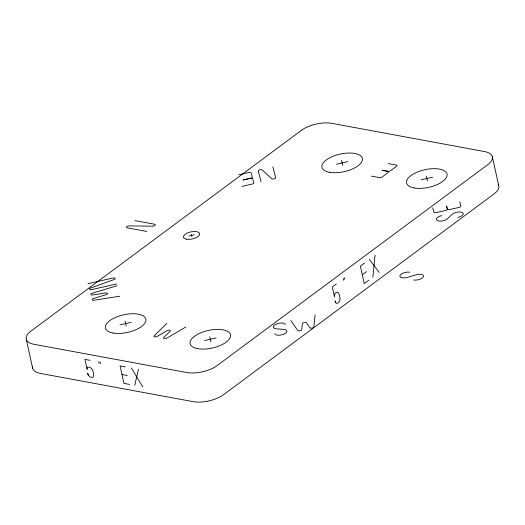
<?xml version="1.0" encoding="UTF-8"?>
<svg xmlns="http://www.w3.org/2000/svg" width="525" height="525" viewBox="0 0 525 525"><rect width="100%" height="100%" fill="white"/><g stroke="black" fill="none" stroke-linecap="round" stroke-linejoin="round"><path stroke-width="0.79" d="M372.875 277.187L375.053 255.222M315.098 315.007L313.871 326.812A2.1 0.912 -12.4 0 1 312.04 328.013A2.1 0.912 -12.4 0 1 309.829 327.731L306.403 322.744A2.1 0.912 -12.4 0 0 304.192 322.462A2.1 0.912 -12.4 0 0 302.367 323.662L301.75 329.562A2.1 0.912 -12.4 0 1 299.926 330.77A2.1 0.912 -12.4 0 1 297.714 330.481L290.863 320.512M134.754 385.376L138.442 369.278M166.898 323.4L154.252 335.731A2.1 0.912 -12.4 0 0 154.757 336.827A2.1 0.912 -12.4 0 0 157.421 336.315L166.924 330.737A2.1 0.912 -12.4 0 1 169.588 330.232A2.1 0.912 -12.4 0 1 170.093 331.327L163.774 337.49A2.1 0.912 -12.4 0 0 164.279 338.586A2.1 0.912 -12.4 0 0 166.95 338.074L185.942 326.918M336.341 283.959L332.279 286.978L334.478 296.96L334.884 293.665L336.295 292.359L337.851 292.169C340.062 295.096 341.617 301.882 336.998 303.496L335.619 302.708L335.075 301.035L335.619 302.708M364.58 263.025L360.386 266.142L364.225 283.605L368.78 280.232M362.283 274.765L366.476 271.648M117.055 285.744L92.321 293.206A2.1 0.912 -12.4 0 0 90.825 294.473A2.1 0.912 -12.4 0 0 92.774 294.952L105.591 292.97A2.1 0.912 -12.4 0 1 107.533 293.449A2.1 0.912 -12.4 0 1 106.037 294.715L93.673 298.443A2.1 0.912 -12.4 0 0 92.177 299.709A2.1 0.912 -12.4 0 0 94.126 300.195L119.759 296.218M238.862 174.779L248.962 172.482A2.074 0.899 -12.4 0 1 251.206 172.902L252.256 176.958A2.074 0.899 -12.4 0 1 250.458 178.29L243.062 179.99L250.471 178.323A2.074 0.899 -12.4 0 1 252.715 178.743L253.759 182.798A2.074 0.899 -12.4 0 1 251.967 184.131L241.868 186.421M336.446 164.181L347.865 161.588M421.096 179.819L432.521 177.227M188.882 236.027L194.27 234.806M88.023 283.664L112.934 278.014A2.074 0.899 -12.4 0 1 115.132 278.316A2.074 0.899 -12.4 0 1 113.899 279.608L90.733 288.015A2.074 0.906 -12.4 0 0 89.532 289.295A2.074 0.906 -12.4 0 0 91.698 289.61L116.603 283.953M119.936 324.89L131.355 322.298M204.586 340.535L216.011 337.942M388.31 163.564L396.25 165.027A2.074 0.899 -12.4 0 1 396.565 166.268L390.672 170.638A2.074 0.899 -12.4 0 1 387.817 171.288L381.97 170.231L387.765 171.327A2.074 0.899 -12.4 0 1 388.08 172.561L382.187 176.938A2.074 0.899 -12.4 0 1 379.332 177.588L371.398 176.118M134.964 220.625L154.54 224.241A2.074 0.899 -12.4 0 1 155.006 225.35A2.074 0.899 -12.4 0 1 152.453 226.17L129.327 225.894A2.074 0.906 -12.4 0 0 126.801 226.715A2.074 0.906 -12.4 0 0 127.247 227.824L146.823 231.44M90.005 360.327L84.925 359.389L87.124 369.377L87.242 367.513L87.773 367.027C92.682 366.509 94.205 373.288 93.352 376.911L92.708 377.377C90.188 377.81 87.938 375.624 87.662 373.203L88.246 375.027M125.344 366.883L120.094 365.912L123.933 383.381L129.629 384.431M121.99 374.535L127.24 375.506M369.383 259.435L379.253 272.455M131.348 367.966L142.734 386.853M459.69 201.725L460.812 206.095A2.074 0.899 -12.4 0 1 459.021 207.427L449.636 209.554A2.074 0.899 -12.4 0 1 447.392 209.14L446.526 205.944L447.307 209.16A2.074 0.899 -12.4 0 1 445.515 210.492L436.131 212.618A2.074 0.899 -12.4 0 1 433.886 212.205L432.764 207.841M426.169 176.052L427.448 180.994M341.519 160.414L342.792 165.355M272.856 166.812L275.632 177.581A2.074 0.899 -12.4 0 1 274.103 178.848A2.074 0.899 -12.4 0 1 271.72 178.71L262.185 169.916A2.074 0.906 -12.4 0 0 259.809 169.792A2.074 0.906 -12.4 0 0 258.274 171.045L261.05 181.814M191.277 234.255L191.874 236.585M209.659 336.768L210.938 341.709M125.009 321.123L126.282 326.064M492.345 156.673L498.75 185.811M344.354 277.738L344.735 279.457M343.291 278.526L343.672 280.245M100.052 361.955L100.426 363.681M98.72 361.712L99.094 363.431M26.25 339.189L32.655 368.327M32.602 366.411A22.089 9.614 -12.4 0 0 40.661 373.478L193.043 401.638A22.089 9.614 -12.4 0 0 223.499 394.721L494.143 193.83A22.089 9.614 -12.4 0 0 498.251 184.636M285.292 324.542A6.175 2.684 -12.4 0 0 275.789 324.286A6.175 2.684 -12.4 0 0 276.603 328.84L283.52 329.398A6.175 2.684 -12.4 0 1 284.333 333.952A6.175 2.684 -12.4 0 1 274.831 333.697M441.755 215.585A6.175 2.684 -12.4 0 0 437.469 220.638A6.175 2.684 -12.4 0 0 447.858 218.433L451.802 214.613A6.175 2.684 -12.4 0 1 462.197 212.408A6.175 2.684 -12.4 0 1 457.912 217.462M409.684 272.206A6.175 2.684 -12.4 0 0 399.932 275.592A6.175 2.684 -12.4 0 0 407.859 277.259L415.531 274.949A6.175 2.684 -12.4 0 1 423.458 276.616A6.175 2.684 -12.4 0 1 413.713 280.002M301.501 130.279L30.857 331.17A22.089 9.614 -12.4 0 0 34.256 344.348L186.631 372.501A22.089 9.614 -12.4 0 0 217.094 365.584L487.732 164.692A22.089 9.614 -12.4 0 0 484.339 151.522L331.957 123.362A22.089 9.614 -12.4 0 0 301.501 130.279M186.5 239.183A8.282 3.603 -12.4 0 0 199.612 234.55A8.282 3.603 -12.4 0 0 188.613 232.516A8.282 3.603 -12.4 0 0 186.5 239.183M329.47 172.298A20.711 9.017 -12.4 0 0 362.243 160.716A20.711 9.017 -12.4 0 0 334.753 155.636A20.711 9.017 -12.4 0 0 329.47 172.298M112.96 333.014A20.711 9.017 -12.4 0 0 145.733 321.425A20.711 9.017 -12.4 0 0 118.243 316.345A20.711 9.017 -12.4 0 0 112.96 333.014M414.12 187.943A20.711 9.017 -12.4 0 0 446.9 176.354A20.711 9.017 -12.4 0 0 419.409 171.275A20.711 9.017 -12.4 0 0 414.12 187.943M197.61 348.652A20.711 9.017 -12.4 0 0 230.39 337.07A20.711 9.017 -12.4 0 0 202.893 331.99A20.711 9.017 -12.4 0 0 197.61 348.652"/></g></svg>
